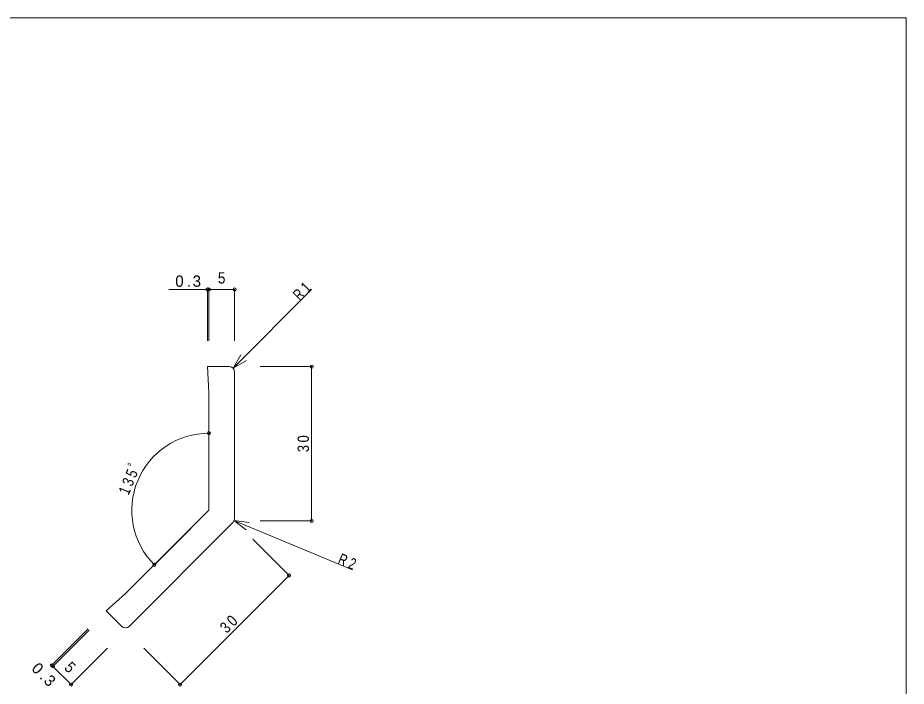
# Model space of a CAD drawing. Units: millimetres on the paper. Extents: x -141 to 141, y -98 to 98.
# Drawn here: x -31.9 to 141, y -32.5 to 97.5 of the extents above; entities that cross this region are included whole.
import ezdxf
from ezdxf.enums import TextEntityAlignment as Align

# ---------------------------------------------------------------- set-up
doc = ezdxf.new("R2010")
doc.units = ezdxf.units.MM
doc.header["$PDMODE"] = 32
doc.header["$PDSIZE"] = 0.6
for name, color, linetype, lineweight in [('0-0_ＫＢ製品', 2, 'Continuous', 9), ('0-3_寸法', 4, 'Continuous', 9), ('0-4_引出線字', 4, 'Continuous', 9), ('F-0_図面枠', 5, 'Continuous', 9)]:
    doc.layers.add(name, color=color, linetype=linetype, lineweight=lineweight)
doc.styles.add('HGｺﾞｼｯｸM', font='')
doc.styles.get('HGｺﾞｼｯｸM').set_extended_font_data('HGｺﾞｼｯｸM')

msp = doc.modelspace()

# ---------------------------------------------------------------- linework, layer by layer
at = {"layer": '0-0_ＫＢ製品'}
for p, q in [((10.284, 28.66), (10.284, 0.488)), ((5.284, 24.66), (5.284, 1.731)), ((-10.929, -14.482), (5.284, 1.731)), ((-10.222, -20.846), (9.698, -0.926)), ((-10.929, -14.482), (-14.677, -17.806)), ((-11.637, -20.846), (-14.677, -17.806))]:
    msp.add_line(p, q, dxfattribs=at)
msp.add_lwpolyline([(9.284, 29.66), (4.984, 29.66), (5.284, 24.66)], dxfattribs=at)
for centre, radius, start, end in [((9.284, 28.66), 1, 0, 90), ((8.284, 0.488), 2, 315, 0), ((-10.929, -20.139), 1, 225, 315)]:
    msp.add_arc(centre, radius, start, end, dxfattribs=at)
at = {"layer": '0-3_寸法'}
for p, q in [((5.284, 44.66), (-2.516, 44.66)), ((4.984, 44.66), (4.984, 34.66)), ((10.284, 44.66), (5.284, 44.66)), ((5.284, 44.66), (5.284, 34.66)), ((10.284, 44.66), (10.284, 34.66)), ((25.284, 29.66), (15.284, 29.66)), ((25.284, -0.34), (25.284, 29.66)), ((5.284, 6.731), (5.284, 16.731)), ((25.284, -0.34), (15.284, -0.34)), ((1.748, -1.805), (-5.323, -8.876)), ((20.89, -10.947), (13.819, -3.876)), ((20.89, -10.947), (-0.323, -32.16)), ((-25.284, -28.412), (-18.213, -21.341)), ((-25.072, -28.624), (-18.001, -21.553)), ((-21.536, -32.16), (-14.465, -25.089)), ((-0.323, -32.16), (-7.394, -25.089)), ((-25.072, -28.624), (-25.284, -28.412)), ((-21.536, -32.16), (-25.072, -28.624))]:
    msp.add_line(p, q, dxfattribs=at)
msp.add_arc((5.284, 1.731), 15, 90, 225, dxfattribs=at)
for p in [(4.984, 44.66), (5.284, 44.66), (10.284, 44.66), (25.284, 29.66), (5.284, 16.731), (25.284, -0.34), (-5.323, -8.876), (20.89, -10.947), (-25.284, -28.412), (-25.072, -28.624), (-21.536, -32.16), (-0.323, -32.16)]:
    msp.add_point(p, dxfattribs=at)
at = {"layer": '0-4_引出線字'}
for p, q in [((9.991, 29.367), (25.284, 44.66)), ((9.991, 29.367), (11.491, 31.965)), ((9.991, 29.367), (12.589, 30.867)), ((10.131, -0.277), (13.106, -0.669)), ((10.131, -0.277), (12.512, -2.103)), ((10.131, -0.277), (33.228, -9.844))]:
    msp.add_line(p, q, dxfattribs=at)
at = {"layer": 'F-0_図面枠'}
for p, q in [((-141, 97.5), (141, 97.5)), ((141, 97.5), (141, -97.5))]:
    msp.add_line(p, q, dxfattribs=at)

# ---------------------------------------------------------------- texts
at = {"layer": '0-3_寸法', "color": 7, "style": 'HGｺﾞｼｯｸM', "width": 0.9}
msp.add_text('5', height=2.199, dxfattribs=at).set_placement((7.034, 45.16), align=Align.BOTTOM_LEFT)
msp.add_text('5', height=2.199, rotation=315, dxfattribs=at).set_placement((-23.481, -29.508), align=Align.BOTTOM_LEFT)
at = {"layer": '0-3_寸法', "color": 7, "insert": (-1.266, 45.16), "char_height": 2.199, "attachment_point": 7, "style": 'HGｺﾞｼｯｸM'}
msp.add_mtext('\\T1.38;0.3', dxfattribs=at)
at = {"layer": '0-3_寸法', "color": 7, "char_height": 2.199, "attachment_point": 7, "style": 'HGｺﾞｼｯｸM'}
for s, insert, rotation in [('\\T1.36;\\W0.85;30', (24.784, 13.035), 90), ('\\T1.38;\\W0.8;135ﾟ', (-10.328, 4.544), 67.5), ('\\T1.36;\\W0.85;30', (8.781, -22.349), 45), ('\\T1.38;0.3', (-29.42, -29.225), 315)]:
    msp.add_mtext(s, dxfattribs=dict(at, insert=insert, rotation=rotation))
at = {"layer": '0-4_引出線字', "color": 7, "char_height": 2.199, "attachment_point": 7, "style": 'HGｺﾞｼｯｸM'}
for s, insert, rotation in [('\\T1.36;\\W0.75;R1', (22.986, 42.362), 45), ('\\T1.36;\\W0.75;R2', (30.226, -8.6), 337.5)]:
    msp.add_mtext(s, dxfattribs=dict(at, insert=insert, rotation=rotation))

doc.saveas('drawing.dxf')
